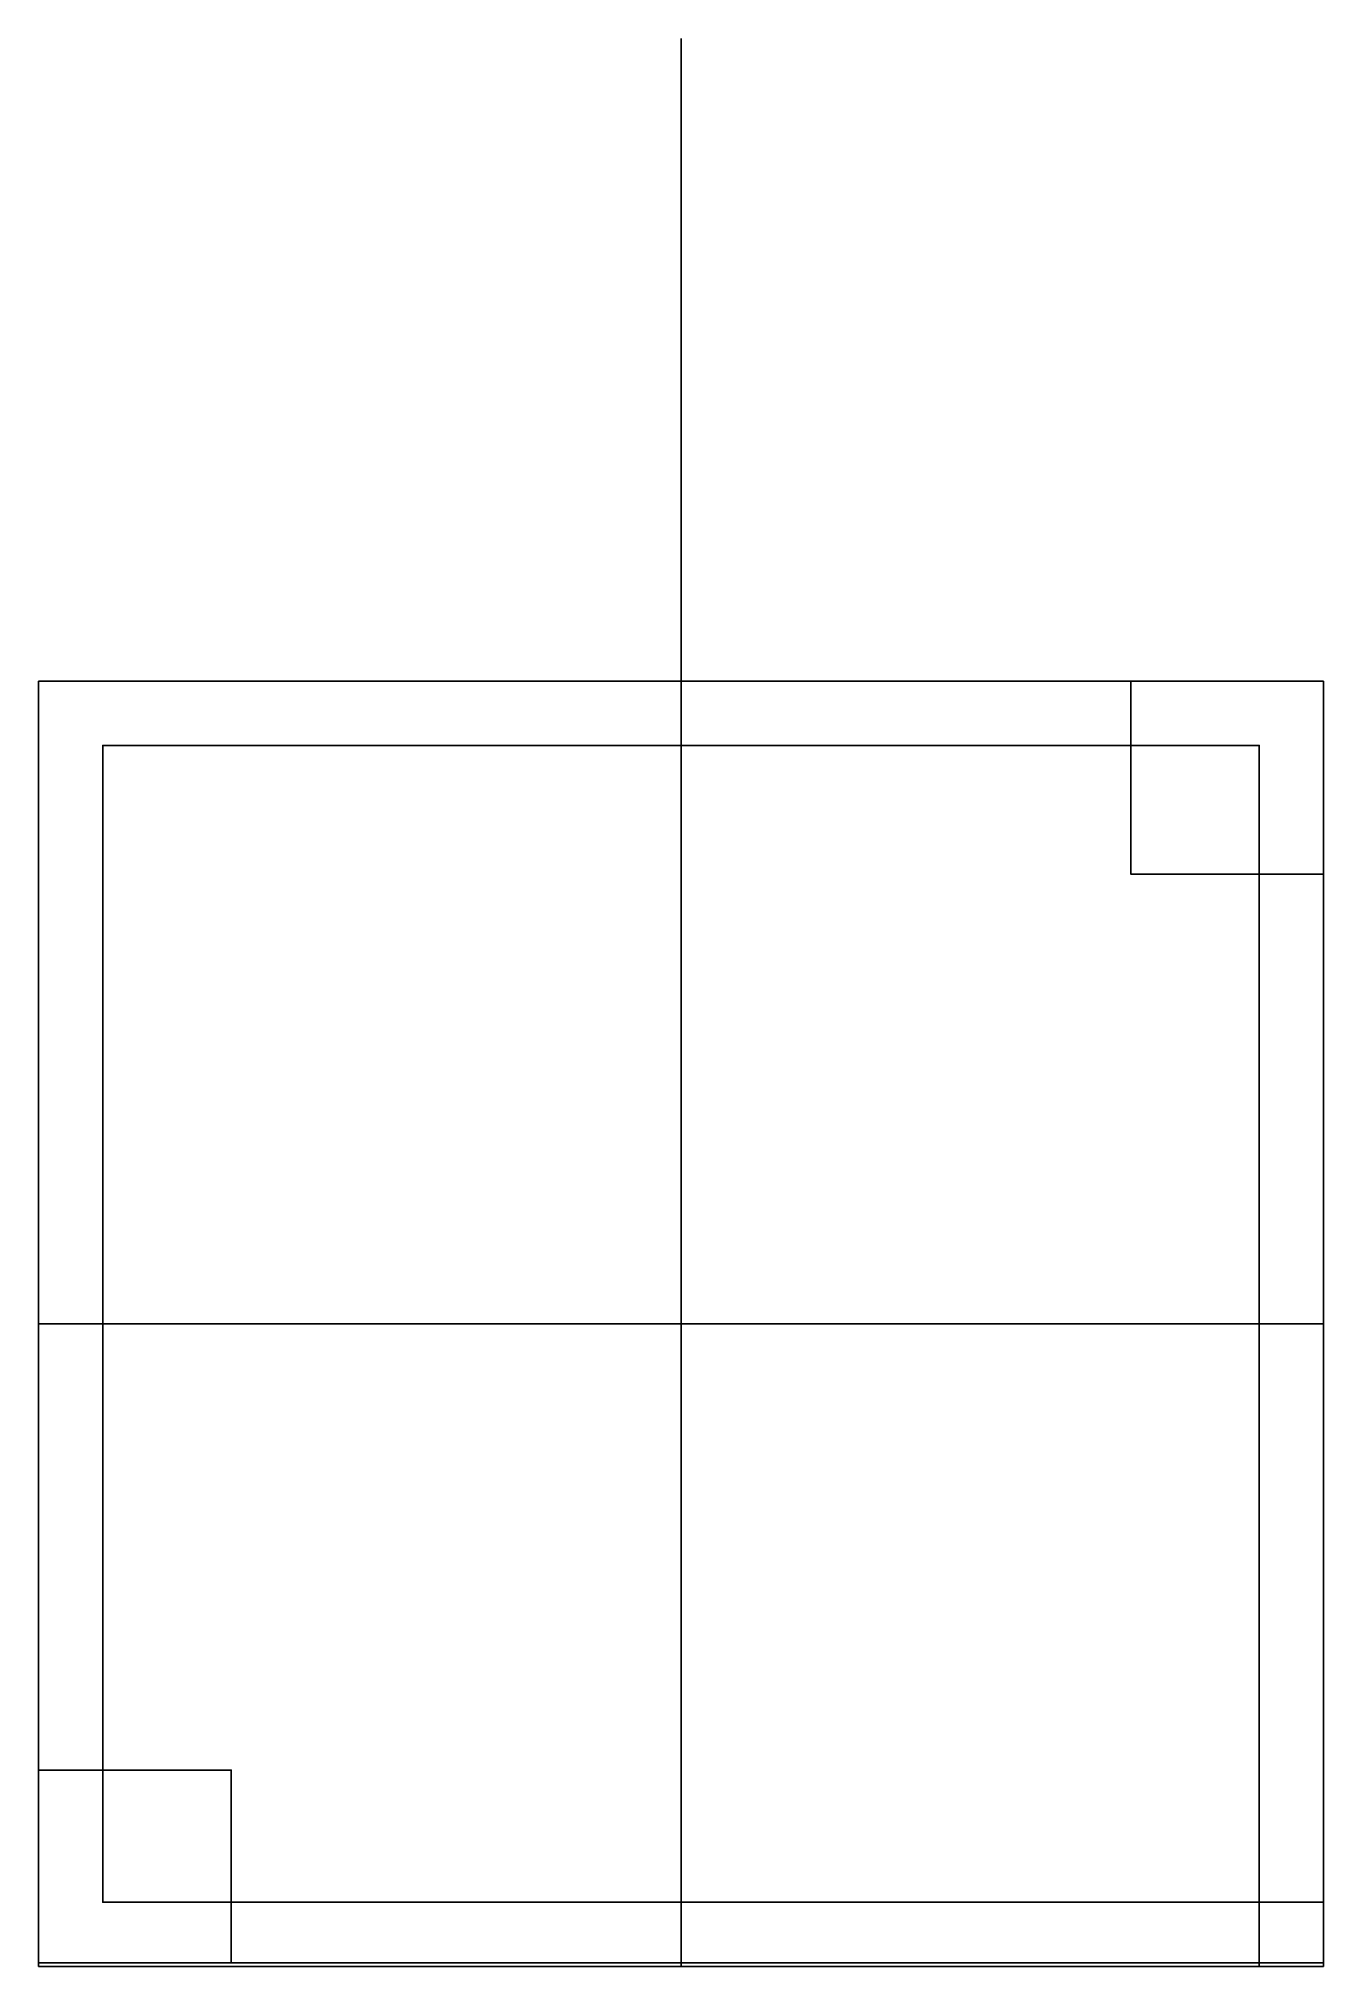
# Model space of a CAD drawing. Header units: millimetres. Extents: x 16.5 to 36.5, y 14.1 to 44.1.
import ezdxf

# ---------------------------------------------------------------- set-up
doc = ezdxf.new("R2010")
doc.units = ezdxf.units.MM
doc.header["$MEASUREMENT"] = 0

msp = doc.modelspace()

# ---------------------------------------------------------------- linework, layer by layer
msp.add_line((26.531, 34.063, -39.799), (26.531, 44.063, -80))
at = {"extrusion": (0, 1, -1.83697e-16)}
for p, q in [((20.101, 34.063, -29.349), (20.156, 34.063, -29.005)), ((20.101, 34.063, -29.349), (20.156, 34.063, -29.005)), ((20.156, 34.063, -29.005), (20.317, 34.063, -28.679)), ((20.156, 34.063, -29.005), (20.317, 34.063, -28.679)), ((20.317, 34.063, -28.679), (20.456, 34.063, -28.516)), ((20.317, 34.063, -28.679), (20.456, 34.063, -28.516)), ((20.456, 34.063, -28.516), (20.926, 34.063, -28.248)), ((20.456, 34.063, -28.516), (20.926, 34.063, -28.248)), ((20.926, 34.063, -28.248), (21.846, 34.063, -28.014)), ((20.926, 34.063, -28.248), (21.846, 34.063, -28.014)), ((21.846, 34.063, -28.014), (22.609, 34.063, -27.867)), ((21.846, 34.063, -28.014), (22.609, 34.063, -27.867)), ((23.475, 34.063, -26.316), (22.98, 34.063, -26.664)), ((23.475, 34.063, -26.316), (22.98, 34.063, -26.664)), ((23.768, 34.063, -25.884), (23.475, 34.063, -26.316)), ((23.768, 34.063, -25.884), (23.475, 34.063, -26.316)), ((23.952, 34.063, -21.747), (23.695, 34.063, -22.6)), ((23.952, 34.063, -21.747), (23.695, 34.063, -22.6)), ((23.886, 34.063, -25.47), (23.768, 34.063, -25.884)), ((23.886, 34.063, -25.47), (23.768, 34.063, -25.884)), ((24.198, 34.063, -20.911), (23.952, 34.063, -21.747)), ((24.198, 34.063, -20.911), (23.952, 34.063, -21.747)), ((24.245, 34.063, -17.379), (24.179, 34.063, -18.009)), ((24.179, 34.063, -18.009), (24.183, 34.063, -18.416)), ((24.245, 34.063, -17.379), (24.179, 34.063, -18.009)), ((24.179, 34.063, -18.009), (24.183, 34.063, -18.416)), ((24.183, 34.063, -18.416), (24.209, 34.063, -18.792)), ((24.183, 34.063, -18.416), (24.209, 34.063, -18.792)), ((24.271, 34.063, -20.455), (24.198, 34.063, -20.911)), ((24.271, 34.063, -20.455), (24.198, 34.063, -20.911)), ((24.209, 34.063, -18.792), (24.267, 34.063, -19.627)), ((24.209, 34.063, -18.792), (24.267, 34.063, -19.627)), ((24.267, 34.063, -19.627), (24.271, 34.063, -20.455)), ((24.267, 34.063, -19.627), (24.271, 34.063, -20.455)), ((25.654, 34.063, -11.001), (25.643, 34.063, -11.279)), ((25.643, 34.063, -11.279), (25.678, 34.063, -11.541)), ((25.654, 34.063, -11.001), (25.643, 34.063, -11.279)), ((25.643, 34.063, -11.279), (25.678, 34.063, -11.541)), ((25.718, 34.063, -10.71), (25.654, 34.063, -11.001)), ((25.718, 34.063, -10.71), (25.654, 34.063, -11.001)), ((25.678, 34.063, -11.541), (25.759, 34.063, -11.767)), ((25.678, 34.063, -11.541), (25.759, 34.063, -11.767)), ((26.551, 34.063, -29.859), (25.704, 34.063, -29.819)), ((26.551, 34.063, -29.859), (25.704, 34.063, -29.819)), ((25.869, 34.063, -10.426), (25.718, 34.063, -10.71)), ((25.869, 34.063, -10.426), (25.718, 34.063, -10.71)), ((25.759, 34.063, -11.767), (25.835, 34.063, -11.892)), ((25.759, 34.063, -11.767), (25.835, 34.063, -11.892)), ((25.835, 34.063, -11.892), (25.992, 34.063, -12.083)), ((25.835, 34.063, -11.892), (25.992, 34.063, -12.083)), ((26.067, 34.063, -10.228), (25.869, 34.063, -10.426)), ((26.067, 34.063, -10.228), (25.869, 34.063, -10.426)), ((25.992, 34.063, -12.083), (26.149, 34.063, -12.205)), ((25.992, 34.063, -12.083), (26.149, 34.063, -12.205)), ((26.323, 34.063, -10.147), (26.067, 34.063, -10.228)), ((26.323, 34.063, -10.147), (26.067, 34.063, -10.228)), ((26.149, 34.063, -12.205), (26.439, 34.063, -12.287)), ((26.149, 34.063, -12.205), (26.439, 34.063, -12.287)), ((26.35, 34.063, -27.19), (26.311, 34.063, -27.016)), ((26.311, 34.063, -27.016), (26.849, 34.063, -26.928)), ((26.35, 34.063, -27.19), (26.311, 34.063, -27.016)), ((26.311, 34.063, -27.016), (26.849, 34.063, -26.928)), ((26.636, 34.063, -10.141), (26.323, 34.063, -10.147)), ((26.636, 34.063, -10.141), (26.323, 34.063, -10.147)), ((26.439, 34.063, -12.287), (26.701, 34.063, -12.42)), ((26.439, 34.063, -12.287), (26.701, 34.063, -12.42)), ((26.956, 34.063, -10.205), (26.636, 34.063, -10.141)), ((26.956, 34.063, -10.205), (26.636, 34.063, -10.141)), ((26.849, 34.063, -26.928), (27.656, 34.063, -26.771)), ((26.849, 34.063, -26.928), (27.656, 34.063, -26.771)), ((27.142, 34.063, -10.327), (26.956, 34.063, -10.205)), ((27.142, 34.063, -10.327), (26.956, 34.063, -10.205)), ((27.293, 34.063, -10.536), (27.142, 34.063, -10.327)), ((27.293, 34.063, -10.536), (27.142, 34.063, -10.327)), ((27.438, 34.063, -10.089), (27.159, 34.063, -9.926)), ((27.159, 34.063, -9.926), (27.258, 34.063, -10.025)), ((27.438, 34.063, -10.089), (27.159, 34.063, -9.926)), ((27.159, 34.063, -9.926), (27.258, 34.063, -10.025)), ((27.258, 34.063, -10.025), (27.682, 34.063, -10.292)), ((27.258, 34.063, -10.025), (27.682, 34.063, -10.292)), ((27.363, 34.063, -10.67), (27.293, 34.063, -10.536)), ((27.363, 34.063, -10.67), (27.293, 34.063, -10.536)), ((27.305, 34.063, -9.688), (27.374, 34.063, -9.775)), ((27.305, 34.063, -9.688), (27.374, 34.063, -9.775)), ((27.374, 34.063, -9.775), (27.653, 34.063, -10.019)), ((27.374, 34.063, -9.775), (27.653, 34.063, -10.019)), ((27.95, 34.063, -10.362), (27.438, 34.063, -10.089)), ((27.95, 34.063, -10.362), (27.438, 34.063, -10.089)), ((27.653, 34.063, -10.019), (28.513, 34.063, -10.507)), ((27.653, 34.063, -10.019), (28.513, 34.063, -10.507)), ((27.656, 34.063, -26.771), (27.927, 34.063, -26.595)), ((27.656, 34.063, -26.771), (27.927, 34.063, -26.595)), ((27.927, 34.063, -26.595), (28.338, 34.063, -26.371)), ((27.927, 34.063, -26.595), (28.338, 34.063, -26.371)), ((28.338, 34.063, -26.371), (28.631, 34.063, -26.302)), ((28.338, 34.063, -26.371), (28.631, 34.063, -26.302)), ((28.641, 34.063, -9.752), (28.571, 34.063, -9.816)), ((28.641, 34.063, -9.752), (28.571, 34.063, -9.816)), ((28.868, 34.063, -9.799), (28.641, 34.063, -9.752)), ((28.868, 34.063, -9.799), (28.641, 34.063, -9.752)), ((29.112, 34.063, -9.909), (28.868, 34.063, -9.799)), ((29.112, 34.063, -9.909), (28.868, 34.063, -9.799)), ((29.228, 34.063, -10.054), (29.112, 34.063, -9.909)), ((29.228, 34.063, -10.054), (29.112, 34.063, -9.909)), ((29.24, 34.063, -10.1), (29.228, 34.063, -10.054)), ((29.24, 34.063, -10.1), (29.228, 34.063, -10.054)), ((29.745, 34.063, -10.292), (29.24, 34.063, -10.1)), ((29.745, 34.063, -10.292), (29.24, 34.063, -10.1)), ((29.378, 34.063, -29.333), (29.565, 34.063, -29.396)), ((29.378, 34.063, -29.333), (29.565, 34.063, -29.396)), ((29.87, 34.063, -26.914), (29.481, 34.063, -26.58)), ((29.87, 34.063, -26.914), (29.481, 34.063, -26.58)), ((29.565, 34.063, -29.396), (29.503, 34.063, -29.311)), ((29.565, 34.063, -29.396), (29.503, 34.063, -29.311)), ((29.875, 34.063, -10.239), (29.745, 34.063, -10.292)), ((29.875, 34.063, -10.239), (29.745, 34.063, -10.292)), ((30.265, 34.063, -10.164), (29.875, 34.063, -10.239)), ((30.265, 34.063, -10.164), (29.875, 34.063, -10.239)), ((29.941, 34.063, -27.698), (30.102, 34.063, -27.713)), ((29.941, 34.063, -27.698), (30.102, 34.063, -27.713)), ((30.642, 34.063, -10.135), (30.265, 34.063, -10.164)), ((30.642, 34.063, -10.135), (30.265, 34.063, -10.164)), ((30.497, 34.063, -14.284), (30.451, 34.063, -14.203)), ((30.451, 34.063, -14.203), (30.451, 34.063, -14.139)), ((30.497, 34.063, -14.284), (30.451, 34.063, -14.203)), ((30.451, 34.063, -14.203), (30.451, 34.063, -14.139)), ((30.84, 34.063, -14.745), (30.497, 34.063, -14.284)), ((30.84, 34.063, -14.745), (30.497, 34.063, -14.284)), ((30.864, 34.063, -27.405), (30.523, 34.063, -27.269)), ((30.864, 34.063, -27.405), (30.523, 34.063, -27.269)), ((30.622, 34.063, -18.493), (30.578, 34.063, -18.493)), ((30.622, 34.063, -18.493), (30.578, 34.063, -18.493)), ((30.925, 34.063, -18.658), (30.622, 34.063, -18.493)), ((30.925, 34.063, -18.658), (30.622, 34.063, -18.493)), ((31.084, 34.063, -10.117), (30.642, 34.063, -10.135)), ((31.084, 34.063, -10.117), (30.642, 34.063, -10.135)), ((30.779, 34.063, -25.532), (31.136, 34.063, -25.164)), ((30.779, 34.063, -25.532), (31.136, 34.063, -25.164)), ((31.084, 34.063, -15.128), (30.84, 34.063, -14.745)), ((31.084, 34.063, -15.128), (30.84, 34.063, -14.745)), ((30.845, 34.063, -19.527), (30.863, 34.063, -19.509)), ((30.863, 34.063, -19.509), (31.09, 34.063, -19.658)), ((31.52, 34.063, -27.408), (30.864, 34.063, -27.405)), ((31.52, 34.063, -27.408), (30.864, 34.063, -27.405)), ((31.335, 34.063, -18.961), (30.925, 34.063, -18.658)), ((31.335, 34.063, -18.961), (30.925, 34.063, -18.658)), ((31.049, 34.063, -9.757), (30.997, 34.063, -9.536)), ((30.997, 34.063, -9.536), (31.008, 34.063, -9.769)), ((31.049, 34.063, -9.757), (30.997, 34.063, -9.536)), ((30.997, 34.063, -9.536), (31.008, 34.063, -9.769)), ((31.008, 34.063, -9.769), (31.037, 34.063, -9.914)), ((31.008, 34.063, -9.769), (31.037, 34.063, -9.914)), ((31.037, 34.063, -9.914), (31.107, 34.063, -10.1)), ((31.037, 34.063, -9.914), (31.107, 34.063, -10.1)), ((31.107, 34.063, -9.989), (31.049, 34.063, -9.757)), ((31.107, 34.063, -9.989), (31.049, 34.063, -9.757)), ((31.369, 34.063, -22.752), (31.08, 34.063, -22.144)), ((31.369, 34.063, -22.752), (31.08, 34.063, -22.144)), ((31.224, 34.063, -15.576), (31.084, 34.063, -15.128)), ((31.107, 34.063, -10.1), (31.084, 34.063, -10.117)), ((31.224, 34.063, -15.576), (31.084, 34.063, -15.128)), ((31.107, 34.063, -10.1), (31.084, 34.063, -10.117)), ((31.165, 34.063, -10.059), (31.107, 34.063, -9.989)), ((31.165, 34.063, -10.059), (31.107, 34.063, -9.989)), ((31.136, 34.063, -25.164), (31.435, 34.063, -24.659)), ((31.136, 34.063, -25.164), (31.435, 34.063, -24.659)), ((31.165, 34.063, -9.264), (31.159, 34.063, -9.502)), ((31.159, 34.063, -9.502), (31.165, 34.063, -9.693)), ((31.165, 34.063, -9.264), (31.159, 34.063, -9.502)), ((31.159, 34.063, -9.502), (31.165, 34.063, -9.693)), ((31.2, 34.063, -9.194), (31.165, 34.063, -9.264)), ((31.165, 34.063, -9.693), (31.212, 34.063, -9.879)), ((31.258, 34.063, -10.024), (31.165, 34.063, -10.059)), ((31.165, 34.063, -28.054), (31.458, 34.063, -27.94)), ((31.2, 34.063, -9.194), (31.165, 34.063, -9.264)), ((31.165, 34.063, -9.693), (31.212, 34.063, -9.879)), ((31.258, 34.063, -10.024), (31.165, 34.063, -10.059)), ((31.165, 34.063, -28.054), (31.458, 34.063, -27.94)), ((31.189, 34.063, -13.146), (31.386, 34.063, -12.838)), ((31.189, 34.063, -13.146), (31.386, 34.063, -12.838)), ((31.212, 34.063, -9.879), (31.258, 34.063, -10.024)), ((31.212, 34.063, -9.879), (31.258, 34.063, -10.024)), ((31.357, 34.063, -15.895), (31.224, 34.063, -15.576)), ((31.357, 34.063, -15.895), (31.224, 34.063, -15.576)), ((31.481, 34.063, -19.169), (31.335, 34.063, -18.961)), ((31.481, 34.063, -19.169), (31.335, 34.063, -18.961)), ((31.462, 34.063, -16.063), (31.357, 34.063, -15.895)), ((31.462, 34.063, -16.063), (31.357, 34.063, -15.895)), ((31.519, 34.063, -23.332), (31.369, 34.063, -22.752)), ((31.519, 34.063, -23.332), (31.369, 34.063, -22.752)), ((31.386, 34.063, -12.838), (31.526, 34.063, -12.507)), ((31.386, 34.063, -12.838), (31.526, 34.063, -12.507)), ((31.421, 34.063, -9.304), (31.415, 34.063, -9.641)), ((31.421, 34.063, -9.304), (31.415, 34.063, -9.641)), ((31.496, 34.063, -9.031), (31.421, 34.063, -9.304)), ((31.496, 34.063, -9.031), (31.421, 34.063, -9.304)), ((31.435, 34.063, -24.659), (31.575, 34.063, -23.986)), ((31.435, 34.063, -24.659), (31.575, 34.063, -23.986)), ((31.461, 34.063, -9.629), (31.473, 34.063, -9.31)), ((31.461, 34.063, -9.629), (31.473, 34.063, -9.31)), ((31.683, 34.063, -16.15), (31.462, 34.063, -16.063)), ((31.683, 34.063, -16.15), (31.462, 34.063, -16.063)), ((31.473, 34.063, -9.31), (31.496, 34.063, -9.031)), ((31.473, 34.063, -9.31), (31.496, 34.063, -9.031)), ((31.481, 34.063, -19.326), (31.521, 34.063, -19.253)), ((31.521, 34.063, -19.253), (31.481, 34.063, -19.169)), ((31.481, 34.063, -19.326), (31.521, 34.063, -19.253)), ((31.521, 34.063, -19.253), (31.481, 34.063, -19.169)), ((31.575, 34.063, -23.986), (31.519, 34.063, -23.332)), ((31.575, 34.063, -23.986), (31.519, 34.063, -23.332)), ((31.957, 34.063, -27.453), (31.52, 34.063, -27.408)), ((31.957, 34.063, -27.453), (31.52, 34.063, -27.408)), ((31.526, 34.063, -12.507), (31.608, 34.063, -12.297)), ((31.526, 34.063, -12.507), (31.608, 34.063, -12.297)), ((31.608, 34.063, -12.297), (31.707, 34.063, -12.216)), ((31.608, 34.063, -12.297), (31.707, 34.063, -12.216)), ((31.997, 34.063, -16.081), (31.683, 34.063, -16.15)), ((31.997, 34.063, -16.081), (31.683, 34.063, -16.15)), ((31.693, 34.063, -17.257), (31.73, 34.063, -17.319)), ((31.693, 34.063, -17.257), (31.73, 34.063, -17.319)), ((31.707, 34.063, -12.216), (31.893, 34.063, -12.019)), ((31.707, 34.063, -12.216), (31.893, 34.063, -12.019)), ((31.828, 34.063, -17.634), (31.81, 34.063, -17.816)), ((31.81, 34.063, -17.816), (31.845, 34.063, -17.869)), ((31.814, 34.063, -17.39), (31.86, 34.063, -17.395)), ((31.855, 34.063, -18.012), (31.818, 34.063, -18.149)), ((31.818, 34.063, -18.149), (31.962, 34.063, -17.94)), ((31.86, 34.063, -17.395), (31.828, 34.063, -17.634)), ((31.845, 34.063, -17.869), (31.855, 34.063, -18.012)), ((31.893, 34.063, -12.019), (32.009, 34.063, -11.873)), ((31.893, 34.063, -12.019), (32.009, 34.063, -11.873)), ((32.21, 34.063, -27.621), (31.957, 34.063, -27.453)), ((32.21, 34.063, -27.621), (31.957, 34.063, -27.453)), ((31.962, 34.063, -17.94), (32.042, 34.063, -17.742)), ((32.009, 34.063, -11.873), (32.067, 34.063, -11.926)), ((32.009, 34.063, -11.873), (32.067, 34.063, -11.926)), ((32.042, 34.063, -17.742), (32.077, 34.063, -17.785)), ((32.067, 34.063, -11.926), (32.276, 34.063, -12.088)), ((32.067, 34.063, -11.926), (32.276, 34.063, -12.088)), ((32.077, 34.063, -17.785), (32.087, 34.063, -17.872)), ((32.087, 34.063, -17.872), (32.141, 34.063, -17.922)), ((32.107, 34.063, -18.057), (32.088, 34.063, -18.146)), ((32.176, 34.063, -10.198), (32.106, 34.063, -10.077)), ((32.106, 34.063, -10.077), (32.159, 34.063, -9.995)), ((32.176, 34.063, -10.198), (32.106, 34.063, -10.077)), ((32.106, 34.063, -10.077), (32.159, 34.063, -9.995)), ((32.141, 34.063, -17.922), (32.107, 34.063, -18.057)), ((32.491, 34.063, -12.081), (32.125, 34.063, -11.715)), ((32.491, 34.063, -12.081), (32.125, 34.063, -11.715)), ((32.159, 34.063, -9.995), (32.281, 34.063, -9.815)), ((32.159, 34.063, -9.995), (32.281, 34.063, -9.815)), ((32.246, 34.063, -10.315), (32.176, 34.063, -10.198)), ((32.246, 34.063, -10.315), (32.176, 34.063, -10.198)), ((32.328, 34.063, -15.941), (32.177, 34.063, -15.941)), ((32.328, 34.063, -15.941), (32.177, 34.063, -15.941)), ((32.443, 34.063, -9.542), (32.199, 34.063, -9.78)), ((32.275, 34.063, -10.5), (32.246, 34.063, -10.315)), ((32.275, 34.063, -10.5), (32.246, 34.063, -10.315)), ((32.879, 34.063, -10.826), (32.263, 34.063, -10.878)), ((32.263, 34.063, -10.878), (32.281, 34.063, -10.808)), ((32.879, 34.063, -10.826), (32.263, 34.063, -10.878)), ((32.263, 34.063, -10.878), (32.281, 34.063, -10.808)), ((32.281, 34.063, -10.669), (32.275, 34.063, -10.5)), ((32.281, 34.063, -10.669), (32.275, 34.063, -10.5)), ((32.276, 34.063, -12.088), (32.369, 34.063, -12.21)), ((32.276, 34.063, -12.088), (32.369, 34.063, -12.21)), ((32.281, 34.063, -10.808), (32.281, 34.063, -10.669)), ((32.281, 34.063, -10.808), (32.281, 34.063, -10.669)), ((32.369, 34.063, -12.21), (32.666, 34.063, -12.495)), ((32.369, 34.063, -12.21), (32.666, 34.063, -12.495)), ((32.572, 34.063, -16.197), (32.438, 34.063, -16.011)), ((32.572, 34.063, -16.197), (32.438, 34.063, -16.011)), ((32.746, 34.063, -9.327), (32.443, 34.063, -9.542)), ((32.729, 34.063, -12.36), (32.491, 34.063, -12.081)), ((32.729, 34.063, -12.36), (32.491, 34.063, -12.081)), ((32.659, 34.063, -16.477), (32.572, 34.063, -16.197)), ((32.659, 34.063, -16.477), (32.572, 34.063, -16.197)), ((32.606, 34.063, -17.803), (32.636, 34.063, -17.62)), ((32.606, 34.063, -17.803), (32.636, 34.063, -17.62)), ((32.636, 34.063, -17.62), (32.688, 34.063, -17.412)), ((32.636, 34.063, -17.62), (32.688, 34.063, -17.412)), ((32.775, 34.063, -17.041), (32.659, 34.063, -16.477)), ((32.775, 34.063, -17.041), (32.659, 34.063, -16.477)), ((32.666, 34.063, -12.495), (32.869, 34.063, -12.774)), ((32.666, 34.063, -12.495), (32.869, 34.063, -12.774)), ((32.688, 34.063, -17.412), (32.804, 34.063, -17.18)), ((32.688, 34.063, -17.412), (32.804, 34.063, -17.18)), ((33.008, 34.063, -12.785), (32.729, 34.063, -12.36)), ((33.008, 34.063, -12.785), (32.729, 34.063, -12.36)), ((32.804, 34.063, -17.18), (32.775, 34.063, -17.041)), ((32.804, 34.063, -17.18), (32.775, 34.063, -17.041)), ((33.194, 34.063, -13.081), (33.008, 34.063, -12.785)), ((33.194, 34.063, -13.081), (33.008, 34.063, -12.785))]:
    msp.add_line(p, q, dxfattribs=at)
for points in [[(16.531, 14.063), (36.531, 14.063), (36.531, 34.063), (16.531, 34.063)], [(16.531, 34.063), (26.531, 34.063), (26.531, 24.063), (16.531, 24.063)], [(26.531, 24.063), (36.531, 24.063), (36.531, 34.063), (26.531, 34.063)], [(35.531, 15.063), (17.531, 15.063), (17.531, 33.063), (35.531, 33.063)], [(16.531, 14.063), (26.531, 14.063), (26.531, 24.063), (16.531, 24.063)], [(26.531, 24.063), (36.531, 24.063), (36.531, 14.063), (26.531, 14.063)], [(36.531, 14.063), (35.531, 14.063), (35.531, 15.063), (36.531, 15.063)]]:
    msp.add_lwpolyline(points, close=True)
at = {"extrusion": (0, 0, -1)}
msp.add_lwpolyline([(-16.531, 14.063), (-16.531, 34.063), (-36.531, 34.063), (-36.531, 14.063)], close=True, dxfattribs=at)
at = {"extrusion": (0, 0, -1), "elevation": 80}
for points in [[(-16.531, 14.12), (-16.531, 34.063), (-36.531, 34.063), (-36.531, 14.12)], [(-16.531, 14.12), (-16.531, 17.12), (-19.531, 17.12), (-19.531, 14.12)]]:
    msp.add_lwpolyline(points, close=True, dxfattribs=at)
at = {"extrusion": (0, 1, -1.83697e-16), "elevation": 34.063}
for points in [[(-19.342, -30.587), (-19.06, -30.129), (-18.935, -29.613), (-18.961, -28.924), (-19.236, -28.294), (-19.684, -27.834), (-20.307, -27.387), (-21.047, -27.087), (-22.015, -26.893), (-22.98, -26.664), (-22.015, -26.893), (-21.047, -27.087), (-20.307, -27.387), (-19.684, -27.834), (-19.236, -28.294), (-18.961, -28.924), (-18.935, -29.613), (-19.06, -30.129), (-19.342, -30.587), (-19.625, -30.886), (-20.237, -31.193), (-21.036, -31.278), (-21.952, -31.212), (-22.775, -31.083), (-25.359, -30.358), (-26.053, -30.189), (-26.504, -30.13), (-26.933, -30.105), (-27.391, -30.16), (-27.567, -30.182), (-27.589, -30.156), (-27.519, -30.101), (-27.229, -29.984)], [(-19.342, -30.587), (-19.625, -30.886), (-20.237, -31.193), (-21.036, -31.278), (-21.952, -31.212), (-22.775, -31.083), (-25.359, -30.358), (-26.053, -30.189), (-26.504, -30.13), (-26.933, -30.105), (-27.391, -30.16), (-27.567, -30.182), (-27.589, -30.156), (-27.519, -30.101), (-27.229, -29.984), (-26.551, -29.859), (-27.229, -29.984)], [(-30.845, -19.527), (-30.863, -19.509), (-31.09, -19.658), (-31.265, -19.797), (-31.338, -19.885), (-31.309, -19.662), (-31.119, -19.479), (-31.024, -19.359), (-31.119, -19.479), (-31.309, -19.662), (-31.338, -19.885), (-31.265, -19.797), (-31.09, -19.658)], [(-32.746, -9.327), (-32.443, -9.542), (-32.199, -9.78), (-32.037, -10.024), (-31.938, -9.995), (-31.845, -9.966), (-31.868, -9.926), (-32.031, -9.525), (-32.252, -9.153), (-32.438, -8.898), (-32.583, -8.712), (-32.333, -8.915), (-32.118, -9.24), (-31.752, -9.937), (-31.688, -9.943), (-31.717, -9.624), (-31.816, -9.385), (-31.903, -9.171), (-31.764, -9.351), (-31.659, -9.606), (-31.613, -9.937), (-31.496, -9.955), (-31.461, -9.629), (-31.496, -9.955), (-31.613, -9.937), (-31.659, -9.606), (-31.764, -9.351)], [(-32.199, -9.78), (-32.037, -10.024), (-31.938, -9.995), (-31.845, -9.966), (-31.868, -9.926), (-32.031, -9.525), (-32.252, -9.153), (-32.438, -8.898), (-32.583, -8.712), (-32.333, -8.915), (-32.118, -9.24), (-31.752, -9.937), (-31.688, -9.943), (-31.717, -9.624), (-31.816, -9.385), (-31.903, -9.171), (-31.764, -9.351)], [(-31.814, -17.39), (-31.755, -17.539), (-31.723, -17.615), (-31.735, -17.397), (-31.73, -17.319), (-31.735, -17.397), (-31.723, -17.615), (-31.755, -17.539), (-31.814, -17.39), (-31.86, -17.395), (-31.828, -17.634), (-31.81, -17.816), (-31.845, -17.869), (-31.855, -18.012), (-31.818, -18.149), (-31.962, -17.94), (-32.042, -17.742), (-32.077, -17.785), (-32.087, -17.872), (-32.141, -17.922), (-32.107, -18.057), (-32.088, -18.146)]]:
    msp.add_lwpolyline(points, dxfattribs=at)
for points in [[(-22.286, -30.442), (-23.197, -30.335), (-24.315, -30.061), (-24.901, -29.874), (-25.704, -29.819), (-24.901, -29.874), (-24.315, -30.061), (-23.197, -30.335), (-22.286, -30.442), (-21.352, -30.442), (-20.892, -30.364), (-20.401, -30.06), (-20.137, -29.671), (-20.101, -29.349), (-20.137, -29.671), (-20.401, -30.06), (-20.892, -30.364), (-21.352, -30.442)], [(-24.291, -27.442), (-23.426, -27.68), (-22.609, -27.867), (-23.426, -27.68), (-24.291, -27.442), (-24.776, -27.126), (-24.989, -26.921), (-25.19, -26.903), (-25.256, -26.98), (-25.271, -27.251), (-25.275, -27.383), (-25.503, -27.53), (-25.763, -27.669), (-25.876, -27.999), (-26.063, -28.197), (-26.318, -28.428), (-26.981, -28.853), (-27.172, -28.857), (-27.626, -28.886), (-27.927, -29.333), (-28.231, -29.418), (-28.444, -29.385), (-28.697, -29.549), (-28.444, -29.385), (-28.231, -29.418), (-27.927, -29.333), (-27.626, -28.886), (-27.172, -28.857), (-26.981, -28.853), (-26.318, -28.428), (-26.063, -28.197), (-25.876, -27.999), (-25.763, -27.669), (-25.503, -27.53), (-25.275, -27.383), (-25.271, -27.251), (-25.256, -26.98), (-25.19, -26.903), (-24.989, -26.921), (-24.776, -27.126)], [(-23.695, -22.6), (-23.625, -22.94), (-23.548, -23.537), (-23.563, -24.05), (-23.669, -24.603), (-23.563, -24.05), (-23.548, -23.537), (-23.625, -22.94)], [(-23.669, -24.603), (-23.856, -25.255)], [(-23.856, -25.255), (-23.886, -25.47)], [(-25.152, -15.556), (-26.701, -12.989), (-26.701, -12.42), (-26.701, -12.989), (-25.152, -15.556), (-24.656, -16.383), (-24.245, -17.379), (-24.656, -16.383)], [(-28.26, -28.421), (-28.576, -28.505), (-28.741, -28.608), (-29.162, -29.033), (-28.741, -28.608), (-28.576, -28.505), (-28.26, -28.421), (-27.655, -28.208), (-26.878, -27.915), (-26.57, -27.6), (-26.35, -27.19), (-26.57, -27.6), (-26.878, -27.915), (-27.655, -28.208)], [(-28.571, -10.495), (-28.583, -10.426), (-28.606, -10.327), (-28.571, -9.816), (-28.606, -10.327), (-28.583, -10.426), (-28.571, -10.495), (-28.496, -10.461), (-28.077, -10.217), (-27.601, -9.92), (-27.305, -9.688), (-27.601, -9.92), (-28.077, -10.217), (-28.496, -10.461)], [(-27.758, -10.838), (-27.897, -10.844), (-28.136, -10.757), (-27.502, -10.519), (-27.363, -10.408), (-27.618, -10.536), (-28.176, -10.699), (-28.31, -10.704), (-28.426, -10.652), (-27.682, -10.292), (-28.426, -10.652), (-28.31, -10.704), (-28.176, -10.699), (-27.618, -10.536), (-27.363, -10.408), (-27.502, -10.519), (-28.136, -10.757), (-27.897, -10.844), (-27.758, -10.838), (-27.38, -10.762), (-27.363, -10.67), (-27.38, -10.762)], [(-28.554, -10.571), (-28.513, -10.507), (-28.554, -10.571), (-28.49, -10.612), (-27.95, -10.362), (-28.49, -10.612)], [(-28.627, -26.595), (-28.631, -26.302), (-28.627, -26.595), (-28.609, -26.837), (-28.693, -26.932), (-29.329, -27.328), (-29.637, -27.709), (-29.761, -27.786), (-29.82, -27.764), (-29.761, -27.786), (-29.637, -27.709), (-29.329, -27.328), (-28.693, -26.932), (-28.609, -26.837)], [(-28.697, -29.549), (-29.081, -29.538)], [(-29.081, -29.538), (-29.378, -29.333)], [(-29.503, -29.311), (-29.162, -29.033)], [(-29.441, -26.331), (-29.481, -26.58), (-29.441, -26.331), (-29.437, -26.239), (-29.47, -26.177), (-29.582, -26.121), (-29.47, -26.177), (-29.437, -26.239)], [(-30.227, -25.906), (-29.582, -26.121), (-30.227, -25.906), (-30.779, -25.532)], [(-29.82, -27.764), (-29.941, -27.698)], [(-30.523, -27.269), (-29.87, -26.914)], [(-30.102, -27.713), (-30.359, -27.881)], [(-30.359, -27.881), (-30.78, -28.072)], [(-30.509, -14.093), (-30.451, -14.139), (-30.509, -14.093), (-30.654, -13.924), (-30.828, -13.704), (-31.032, -13.448), (-31.189, -13.146), (-31.032, -13.448), (-30.828, -13.704), (-30.654, -13.924)], [(-30.677, -20.686), (-30.687, -21.509), (-31.08, -22.144), (-30.687, -21.509), (-30.677, -20.686), (-30.603, -20.144), (-30.527, -19.527), (-30.571, -19.479), (-30.699, -19.622), (-30.808, -19.746), (-30.867, -19.794), (-30.892, -19.936), (-30.98, -19.815), (-30.914, -19.611), (-30.845, -19.527), (-30.914, -19.611), (-30.98, -19.815), (-30.892, -19.936), (-30.867, -19.794), (-30.808, -19.746), (-30.699, -19.622), (-30.571, -19.479), (-30.527, -19.527), (-30.603, -20.144)], [(-30.692, -18.121), (-30.578, -18.493), (-30.692, -18.121), (-31.017, -17.626), (-31.398, -17.118), (-31.642, -16.99), (-31.741, -16.954), (-31.796, -16.979), (-31.745, -17.104), (-31.693, -17.257), (-31.745, -17.104), (-31.796, -16.979), (-31.741, -16.954), (-31.642, -16.99), (-31.398, -17.118), (-31.017, -17.626)], [(-30.78, -28.072), (-31.165, -28.054)], [(-31.024, -19.359), (-31.039, -19.322), (-31.086, -19.348), (-31.353, -19.549), (-31.086, -19.348), (-31.039, -19.322)], [(-31.212, -9.6), (-31.264, -9.804), (-31.31, -9.96), (-31.363, -9.989), (-31.415, -9.972), (-31.415, -9.641), (-31.415, -9.972), (-31.363, -9.989), (-31.31, -9.96), (-31.264, -9.804), (-31.212, -9.6), (-31.206, -9.333), (-31.2, -9.194), (-31.206, -9.333)], [(-31.696, -19.585), (-31.689, -19.72), (-31.59, -19.596), (-31.353, -19.549), (-31.59, -19.596), (-31.689, -19.72), (-31.696, -19.585), (-31.66, -19.458), (-31.543, -19.384), (-31.481, -19.326), (-31.543, -19.384), (-31.66, -19.458)], [(-31.458, -27.94), (-32.092, -27.867)], [(-32.177, -15.941), (-31.997, -16.081)], [(-32.088, -18.146), (-32.141, -18.104), (-32.192, -18.015), (-32.284, -17.836), (-32.341, -17.742), (-32.396, -17.783), (-32.454, -17.856), (-32.426, -17.99), (-32.411, -18.066), (-32.505, -17.956), (-32.606, -17.803), (-32.505, -17.956), (-32.411, -18.066), (-32.426, -17.99), (-32.454, -17.856), (-32.396, -17.783), (-32.341, -17.742), (-32.284, -17.836), (-32.192, -18.015), (-32.141, -18.104)], [(-32.092, -27.867), (-32.389, -28.054), (-32.36, -27.852), (-32.389, -28.054)], [(-32.584, -10.937), (-32.23, -10.978), (-32.259, -11.076), (-32.23, -11.326), (-32.166, -11.61), (-32.125, -11.715), (-32.166, -11.61), (-32.23, -11.326), (-32.259, -11.076), (-32.23, -10.978), (-32.584, -10.937), (-32.962, -10.879), (-33.398, -10.885), (-32.962, -10.879)], [(-32.36, -27.852), (-32.21, -27.621)], [(-32.281, -9.815), (-32.461, -9.629), (-32.734, -9.403), (-33.17, -9.153), (-32.966, -9.235), (-32.746, -9.327), (-32.966, -9.235), (-33.17, -9.153), (-32.734, -9.403), (-32.461, -9.629)], [(-32.438, -16.011), (-32.328, -15.941)], [(-32.869, -12.774), (-33.061, -12.983), (-33.183, -13.163), (-33.305, -13.36), (-33.194, -13.081), (-33.305, -13.36), (-33.183, -13.163), (-33.061, -12.983)], [(-33.398, -10.885), (-33.787, -10.954), (-34.234, -11.088), (-34.548, -11.198), (-34.246, -11.018), (-33.857, -10.896), (-33.403, -10.821), (-32.879, -10.826), (-33.403, -10.821), (-33.857, -10.896), (-34.246, -11.018), (-34.548, -11.198), (-34.234, -11.088), (-33.787, -10.954)]]:
    msp.add_lwpolyline(points, close=True, dxfattribs=at)
at = {"elevation": -80}
msp.add_lwpolyline([(36.531, 34.063), (33.531, 34.063), (33.531, 31.063), (36.531, 31.063)], close=True, dxfattribs=at)

doc.saveas('drawing.dxf')
